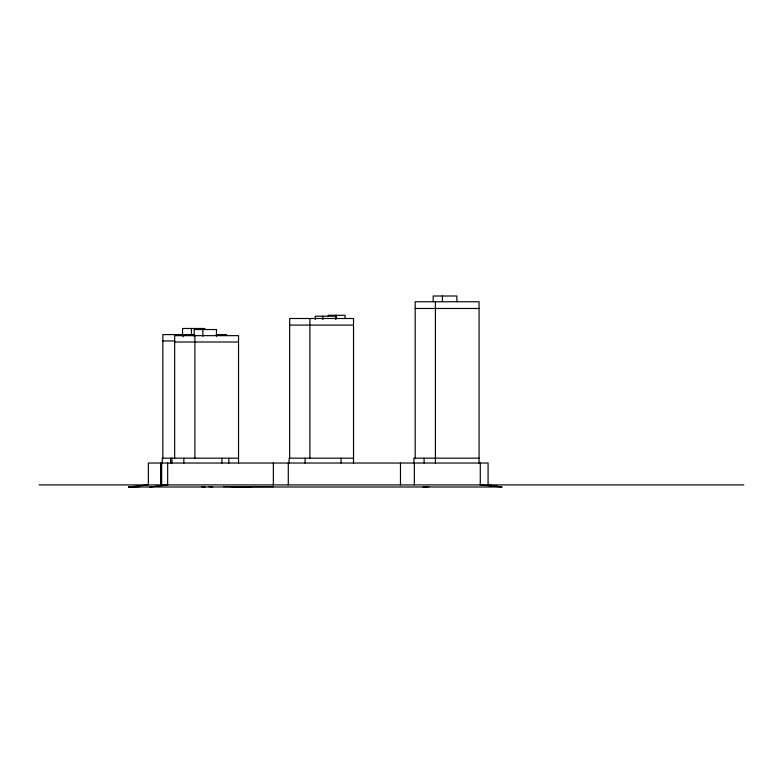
<?xml version="1.0" encoding="UTF-8"?>
<svg xmlns="http://www.w3.org/2000/svg" width="783" height="783" viewBox="0 0 783 783"><rect width="100%" height="100%" fill="white"/><g stroke="black" fill="none" stroke-linecap="round" stroke-linejoin="round"><path stroke-width="1.17" d="M149.837 486.997L167.66 484.912L167.66 463.037M128.666 486.997L148.349 484.912L148.349 463.037L488.093 463.037L488.093 484.912L501.893 486.997L128.666 486.997L139.511 486.654M423.006 486.997L428.986 486.654M251.558 486.635L223.488 486.615M273.492 486.635L230.956 486.683M415.196 308.473L479.069 308.473M335.79 316.195L315.285 316.195L315.285 319.533M289.661 325.102L353.524 325.102M204.911 328.488L182.566 328.488L182.566 335.29M194.624 334.605L162.844 334.605L162.844 458.182M216.01 334.605L226.718 334.605M162.844 340.957L174.736 340.957M174.678 342.005L238.541 342.005M238.541 458.182L162.277 458.182L162.277 463.037M353.524 458.182L289.093 458.182L289.093 463.037M479.069 458.182L413.904 458.182L413.904 463.037M39.15 484.912L743.85 484.912M245.97 486.674L249.581 486.997M201.583 486.674L205.058 486.997M501.893 486.997L480.282 484.912L480.282 463.037M208.895 486.605L212.399 486.997M479.069 463.037L479.069 301.749L415.196 301.749L415.196 458.182M456.881 301.67L456.881 296.003L433.185 296.003L433.185 301.67M442.434 296.003L442.434 301.67M435.417 301.749L435.417 463.037M424.132 458.182L424.132 463.037M414.334 463.037L414.334 484.912M400.485 463.037L400.485 484.912M353.524 463.037L353.524 318.495L289.661 318.495L289.661 458.182M345.068 318.564L345.068 315.304L328.263 315.304L328.263 316.195M341.065 458.182L341.065 463.037M336.299 315.304L336.299 318.564M335.79 315.304L335.79 319.533M322.811 316.195L322.811 319.533M309.882 318.495L309.882 458.182M305.106 458.182L305.106 463.037M288.291 463.037L288.291 484.912M273.355 463.037L273.355 484.912M238.541 463.037L238.541 335.653L174.678 335.653L174.678 458.182M228.812 458.182L228.812 463.037M221.883 458.182L221.883 463.037M216.509 336.338L216.509 329.535L194.184 329.535L194.184 336.338M202.875 329.535L202.875 336.338M194.889 335.653L194.889 458.182M191.444 328.488L191.444 335.29M183.829 458.182L183.829 463.037M183.065 334.605L183.065 336.719M171.966 458.182L171.966 463.037M170.586 458.182L170.586 463.037M161.66 463.037L161.66 484.912M160.584 463.037L160.584 484.912"/></g></svg>
